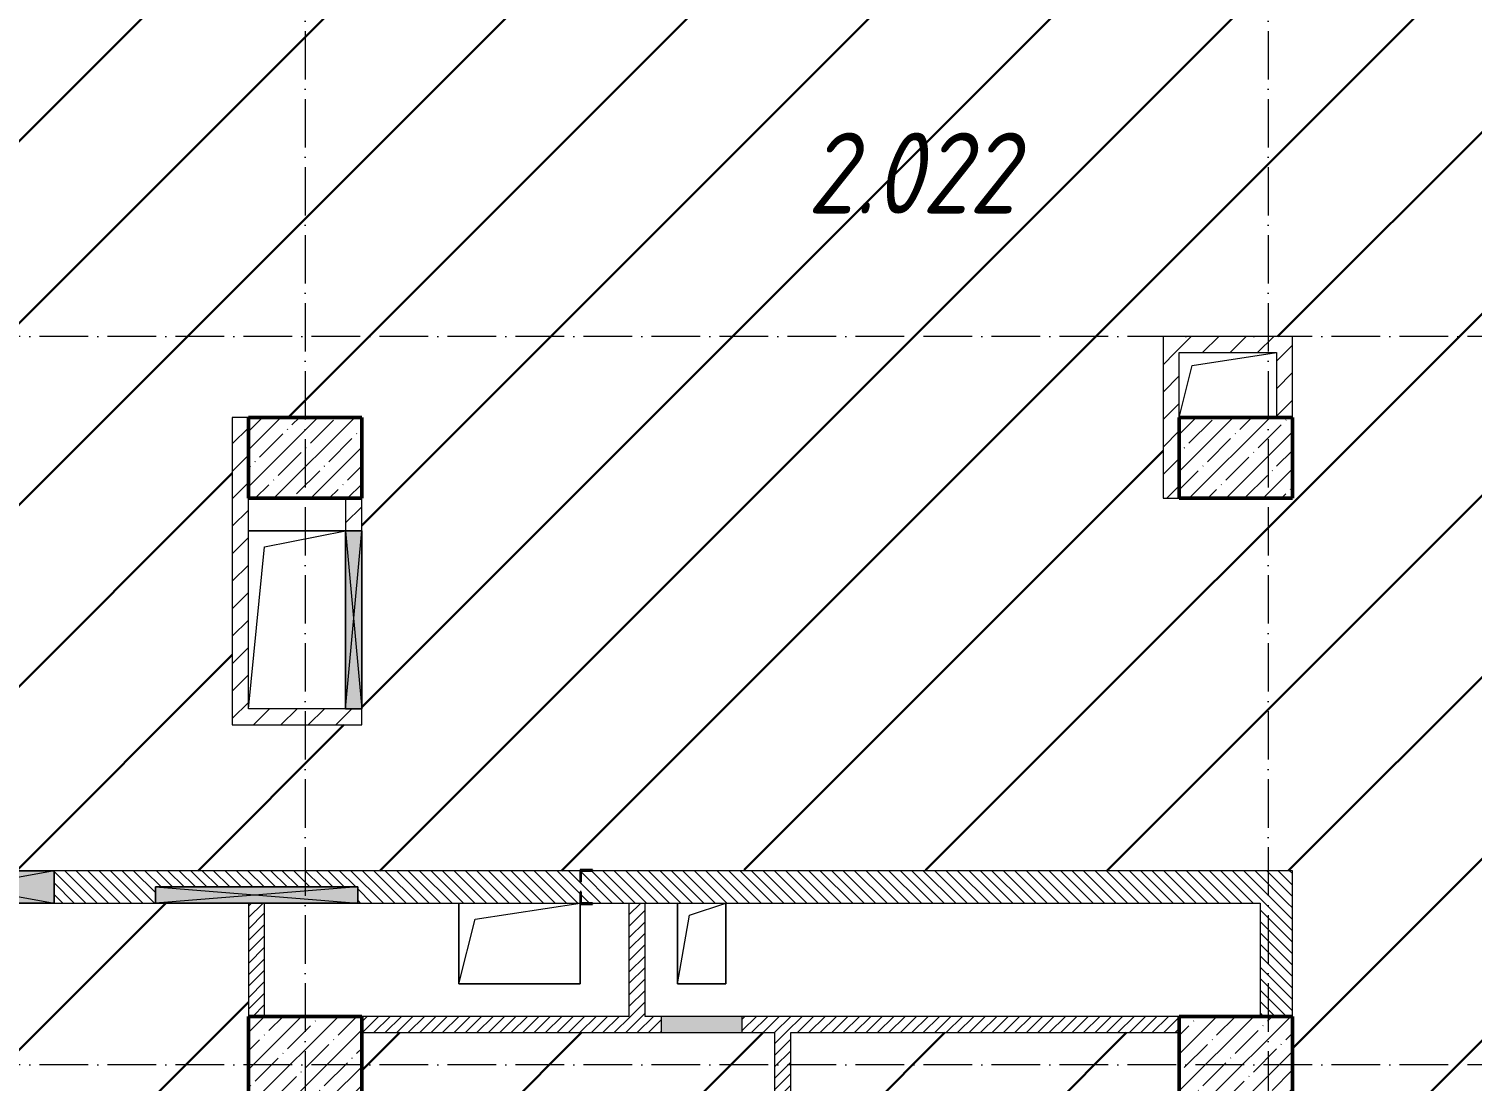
# Model space of a CAD drawing. Header units: millimetres. Extents: x -17017 to 628417, y -109036 to 199237.
# Drawn here: x 598012 to 606927, y 153765 to 160265 of the extents above; entities that cross this region are included whole.
import ezdxf

# ---------------------------------------------------------------- set-up
doc = ezdxf.new("R2010")
doc.units = ezdxf.units.MM
doc.linetypes.add('50_200_ШТРИХ_1Т_ш5_п1_п1_', pattern=[700, 500, -100, 0, -100])
for name, color, linetype, lineweight in [('3.1) ЖБ окна 1.2 м', 102, 'Continuous', 30), ('A-DETL-GENF-OTLN', 7, 'Continuous', 9), ('A-FLOR-____-OTLN', 7, 'Continuous', 9), ('A-GENM-____-MCUT', 7, 'Continuous', 25), ('A-GENM-____-OTLN', 7, 'Continuous', 9), ('A-GENM-____-OTLN-1', 7, 'Continuous', 25), ('A-GLAZ-____-OTLN', 7, 'Continuous', 9), ('A-WALL-____-MCUT', 7, 'Continuous', 13), ('A-WALL-____-PATT-1', 7, 'Continuous', 9), ('A-WALL-FNSH-MCUT-1', 7, 'Continuous', 9), ('S-COLS-____-MCUT', 7, 'Continuous', 50), ('S-COLS-____-OTLN', 7, 'Continuous', 9), ('S-GRID-____-OTLN-1', 7, '50_200_ШТРИХ_1Т_ш5_п1_п1_', 9), ('Марки помещений', 7, 'Continuous', 9), ('стяжа', 7, 'Continuous', 30)]:
    doc.layers.add(name, color=color, linetype=linetype, lineweight=lineweight)
doc.styles.add('ISOCPEUR_I_2', font='isocpeui.ttf', dxfattribs={"width": 0.85, "height": 2.3})
pattern_1 = [(135, (516567.8, 90784.41), (-35.35534, -35.35534), [])]
pattern_2 = [(45, (516567.8, 90784.41), (-35.35534, 35.35534), [])]
pattern_3 = [(45, (473308.1, 27070.75), (-561.266, 561.266), [])]
pattern_4 = [(45, (516567.8, 90784.41), (-84.85281, 84.85281), [])]

# ---------------------------------------------------------------- blocks, each defined once
blk = doc.blocks.new('BSC_Колонна _Прямоугольная - 500х700-V107-АР1_План отверстий 2 этажа в осях 1-64_Ю-ЯЯ')
at = {"layer": 'S-COLS-____-OTLN'}
h = blk.add_hatch(dxfattribs=at)
h.set_pattern_fill('FP_120', color=256, style=0, pattern_type=2)
h.set_pattern_definition([(315, (-63131.04, 83150), (114.04925, 114.04925), []), (315, (-63131.04, 83035.95), (114.04925, 114.04925), [201.613, -40.323, 3.353, -36.97])])
h.paths.add_polyline_path([(-250, 350), (-250, -350), (250, -350), (250, 350)], flags=0)
at = {"layer": 'S-COLS-____-MCUT'}
for p, q in [((250, 350), (-250, 350)), ((-250, 350), (-250, -350)), ((250, -350), (250, 350)), ((-250, -350), (250, -350))]:
    blk.add_line(p, q, dxfattribs=at)
blk = doc.blocks.new('BSC_Колонна _Прямоугольная - 500х700-V125-АР1_План отверстий 2 этажа в осях 1-64_Ю-ЯЯ')
at = {"layer": 'S-COLS-____-OTLN'}
h = blk.add_hatch(dxfattribs=at)
h.set_pattern_fill('FP_138', color=256, style=0, pattern_type=2)
h.set_pattern_definition([(315, (-63131.04, 88900), (114.04925, 114.04925), []), (315, (-63131.04, 88785.95), (114.04925, 114.04925), [201.613, -40.323, 3.353, -36.97])])
h.paths.add_polyline_path([(-250, 350), (-250, -350), (250, -350), (250, 350)], flags=0)
at = {"layer": 'S-COLS-____-MCUT'}
for p, q in [((250, 350), (-250, 350)), ((-250, 350), (-250, -350)), ((250, -350), (250, 350)), ((-250, -350), (250, -350))]:
    blk.add_line(p, q, dxfattribs=at)
blk = doc.blocks.new('BSC_Колонна _Прямоугольная - 500х700-V130-АР1_План отверстий 2 этажа в осях 1-64_Ю-ЯЯ')
at = {"layer": 'S-COLS-____-OTLN'}
h = blk.add_hatch(dxfattribs=at)
h.set_pattern_fill('FP_143', color=256, style=0, pattern_type=2)
h.set_pattern_definition([(315, (-66831.04, 83150), (114.04925, 114.04925), []), (315, (-66831.04, 83035.95), (114.04925, 114.04925), [201.613, -40.323, 3.353, -36.97])])
h.paths.add_polyline_path([(-250, -350), (250, -350), (250, 350), (-250, 350)], flags=0)
at = {"layer": 'S-COLS-____-MCUT'}
for p, q in [((250, 350), (-250, 350)), ((-250, 350), (-250, -350)), ((250, -350), (250, 350)), ((-250, -350), (250, -350))]:
    blk.add_line(p, q, dxfattribs=at)
blk = doc.blocks.new('BSC_Колонна _Прямоугольная - 500х700-V131-АР1_План отверстий 2 этажа в осях 1-64_Ю-ЯЯ')
at = {"layer": 'S-COLS-____-OTLN'}
h = blk.add_hatch(dxfattribs=at)
h.set_pattern_fill('FP_144', color=256, style=0, pattern_type=2)
h.set_pattern_definition([(315, (-66831.04, 88900), (114.04925, 114.04925), []), (315, (-66831.04, 88785.95), (114.04925, 114.04925), [201.613, -40.323, 3.353, -36.97])])
h.paths.add_polyline_path([(-250, -350), (250, -350), (250, 350), (-250, 350)], flags=0)
at = {"layer": 'S-COLS-____-MCUT'}
for p, q in [((250, 350), (-250, 350)), ((-250, 350), (-250, -350)), ((250, -350), (250, 350)), ((-250, -350), (250, -350))]:
    blk.add_line(p, q, dxfattribs=at)
blk = doc.blocks.new('Фахверк_СКБ_Уголок - 200_3960-28268576-АР1_План отверстий 2 этажа в осях 1-64_Ю-ЯЯ')
at = {"layer": 'A-GENM-____-MCUT'}
for p, q in [((200, 156), (125, 156)), ((125, 156), (125, 81)), ((131, 81), (131, 150)), ((131, 150), (200, 150)), ((200, 150), (200, 156)), ((125, 81), (131, 81)), ((131, 19), (125, 19)), ((125, 19), (125, -56)), ((131, -50), (131, 19)), ((125, -56), (200, -56)), ((200, -50), (131, -50)), ((200, -56), (200, -50))]:
    blk.add_line(p, q, dxfattribs=at)
blk = doc.blocks.new('AR_Отверстие Ниша - Лючок-32401897-АР1_План отверстий 2 этажа в осях 1-64_Ю-ЯЯ')
at = {"layer": 'A-GLAZ-____-OTLN'}
blk.add_hatch(color=256, dxfattribs=at).paths.add_polyline_path([(250, -50), (250, 50), (-250, 50), (-250, -50), (-158, -50)], flags=0)
for p, q in [((250, 50), (-250, 50)), ((-250, 50), (-250, -50)), ((250, -50), (250, 50)), ((-250, -50), (250, -50))]:
    blk.add_line(p, q, dxfattribs=at)
blk = doc.blocks.new('AR_Отверстие прямоугольное _в плите_ - AR_Отверстие прямоугольное _в плите_-V159-АР1_План отверстий 2 этажа в осях 1-64_Ю-ЯЯ')
at = {"layer": 'A-GENM-____-OTLN'}
for p, q in [((-150, 250), (-150, -250)), ((-75, 175), (150, 250)), ((150, -250), (150, 250)), ((-150, -250), (-75, 175)), ((-150, -250), (150, -250))]:
    blk.add_line(p, q, dxfattribs=at)
blk = doc.blocks.new('AR_Отверстие прямоугольное _в плите_ - AR_Отверстие прямоугольное _в плите_-30552531-АР1_План отверстий 2 этажа в осях 1-64_Ю-ЯЯ')
at = {"layer": 'A-GENM-____-OTLN'}
for p, q in [((-220, 120), (300, 200)), ((-300, -200), (-220, 120))]:
    blk.add_line(p, q, dxfattribs=at)
blk = doc.blocks.new('AR_Отверстие прямоугольное _в плите_ - AR_Отверстие прямоугольное _в плите_-30552713-АР1_План отверстий 2 этажа в осях 1-64_Ю-ЯЯ')
at = {"layer": 'A-GENM-____-OTLN'}
for p, q in [((300, 550), (-300, 550)), ((-200, 450), (300, 550)), ((-300, -549.7), (-200, 450))]:
    blk.add_line(p, q, dxfattribs=at)
blk = doc.blocks.new('AR_Отверстие прямоугольное _в плите_ - AR_Отверстие прямоугольное _в плите_-30552795-АР1_План отверстий 2 этажа в осях 1-64_Ю-ЯЯ')
at = {"layer": 'A-GENM-____-OTLN'}
for p, q in [((-375, 250), (-375, -250)), ((-275, 150), (375, 250)), ((375, -250), (375, 244)), ((-375, -250), (-275, 150)), ((-375, -250), (375, -250))]:
    blk.add_line(p, q, dxfattribs=at)
blk = doc.blocks.new('AR_Отверстие прямоугольное _в стене__БезПР - AR_Отверстие прямоугольное _в стене__БезПР-36788999-АР1_План отверстий 2 этажа в осях 1-64_Ю-ЯЯ')
at = {"layer": 'A-GLAZ-____-OTLN'}
blk.add_hatch(color=256, dxfattribs=at).paths.add_polyline_path([(-550, -50), (550, -50), (550, 50), (-550, 50)], flags=0)
at = {"layer": 'A-DETL-GENF-OTLN'}
for p, q in [((-550, -50), (-550, 50)), ((-550, 50), (550, 50)), ((550, 50), (-550, -50)), ((-550, 50), (550, -50)), ((550, 50), (-550, 50)), ((-550, 50), (-550, -50)), ((550, 50), (550, -50)), ((550, -50), (550, 50)), ((550, -50), (-550, -50)), ((-550, -50), (550, -50))]:
    blk.add_line(p, q, dxfattribs=at)
at = {"layer": 'A-GLAZ-____-OTLN'}
blk.add_line((550, 50), (-550, 50), dxfattribs=at)
blk = doc.blocks.new('AR_Отверстие прямоугольное _в стене_ - AR_Отверстие прямоугольное _в стене__ОВ-36826716-АР1_План отверстий 2 этажа в осях 1-64_Ю-ЯЯ')
at = {"layer": 'A-GLAZ-____-OTLN'}
blk.add_hatch(color=256, dxfattribs=at).paths.add_polyline_path([(550, -100), (550, 100), (-550, 100), (-550, -100), (239.8, -100)], flags=0)
at = {"layer": 'A-DETL-GENF-OTLN'}
for p, q in [((-550, -100), (-550, 100)), ((-550, 100), (550, 100)), ((550, 100), (-550, -100)), ((-550, 100), (550, -100)), ((550, 100), (-550, 100)), ((-550, 100), (-550, -100)), ((550, 100), (550, -100)), ((550, -100), (550, 100)), ((550, -100), (-550, -100)), ((-550, -100), (550, -100))]:
    blk.add_line(p, q, dxfattribs=at)
blk = doc.blocks.new('AR_Отверстие прямоугольное _в стене_ - AR_Отверстие прямоугольное _в стене__ОВ-36940364-АР1_План отверстий 2 этажа в осях 1-64_Ю-ЯЯ')
at = {"layer": 'A-GLAZ-____-OTLN'}
blk.add_hatch(color=256, dxfattribs=at).paths.add_polyline_path([(625, -50), (625, 50), (-625, 50), (-625, -50)], flags=0)
at = {"layer": 'A-DETL-GENF-OTLN'}
for p, q in [((-625, -50), (-625, 50)), ((-625, 50), (625, 50)), ((625, 50), (-625, -50)), ((-625, 50), (625, -50)), ((625, 50), (-625, 50)), ((-625, 50), (-625, -50)), ((625, 50), (625, -50)), ((625, -50), (625, 50)), ((625, -50), (-625, -50)), ((-625, -50), (625, -50))]:
    blk.add_line(p, q, dxfattribs=at)
blk = doc.blocks.new('2этаж')
at = {"layer": 'S-GRID-____-OTLN-1', "color": 251, "ltscale": 0.6, "true_color": 0x636466}
for p, q in [((67558.3, 549908.8), (67558.3, 498997)), ((73508.3, 549908.8), (73508.3, 498997)), ((88482.7, 526597), (-20260.4, 526597)), ((88482.7, 522097), (-20260.4, 522097))]:
    blk.add_line(p, q, dxfattribs=at)

msp = doc.modelspace()

# ---------------------------------------------------------------- hatches: boundary and pattern name
at = {"layer": 'A-WALL-____-PATT-1'}
h = msp.add_hatch(dxfattribs=at)
h.set_pattern_fill('FP_4', color=256, style=0, pattern_type=2)
h.set_pattern_definition(pattern_4)
h.paths.add_polyline_path([(605717.8, 158265.5), (605817.8, 158265.5), (605817.8, 158365.5), (605017.8, 158365.5), (605017.8, 158265.5), (605117.8, 158265.5)], flags=0)
h = msp.add_hatch(dxfattribs=at)
h.set_pattern_fill('FP_4', color=256, style=0, pattern_type=2)
h.set_pattern_definition(pattern_4)
h.paths.add_polyline_path([(605117.8, 157365.5), (605117.8, 158265.5), (605017.8, 158265.5), (605017.8, 157365.5)], flags=0)
h = msp.add_hatch(dxfattribs=at)
h.set_pattern_fill('FP_4', color=256, style=0, pattern_type=2)
h.set_pattern_definition(pattern_4)
h.paths.add_polyline_path([(605817.8, 157865.5), (605817.8, 158265.5), (605717.8, 158265.5), (605717.8, 157865.5)], flags=0)
h = msp.add_hatch(dxfattribs=at)
h.set_pattern_fill('FP_4', color=256, style=0, pattern_type=2)
h.set_pattern_definition(pattern_4)
h.paths.add_polyline_path([(599367.8, 155965.5), (599367.8, 157865.5), (599267.8, 157865.5), (599267.8, 155965.5)], flags=0)
h = msp.add_hatch(dxfattribs=at)
h.set_pattern_fill('FP_4', color=256, style=0, pattern_type=2)
h.set_pattern_definition(pattern_4)
h.paths.add_polyline_path([(600067.8, 155965.5), (600067.8, 156065.5), (599967.8, 156065.5), (599967.8, 155965.5)], flags=0)
h.paths.add_polyline_path([(599967.8, 157165.5), (600067.8, 157165.5), (600067.8, 157365.5), (599967.8, 157365.5)], flags=0)
h = msp.add_hatch(dxfattribs=at)
h.set_pattern_fill('FP_4', color=256, style=0, pattern_type=2)
h.set_pattern_definition(pattern_4)
h.paths.add_polyline_path([(599967.8, 155965.5), (599967.8, 156065.5), (599367.8, 156065.5), (599367.8, 155965.5)], flags=0)
h = msp.add_hatch(dxfattribs=at)
h.set_pattern_fill('FP_6', color=256, style=0, pattern_type=2)
h.set_pattern_definition(pattern_1)
h.paths.add_polyline_path([(605817.8, 154865.5), (605817.8, 155065.5), (601423.8, 155065.5), (601423.8, 154996.5), (601417.8, 154996.5), (601417.8, 155065.5), (598167.8, 155065.5), (598167.8, 154865.5), (598792.8, 154865.5), (598792.8, 154965.5), (600042.8, 154965.5), (600042.8, 154865.5), (601417.8, 154865.5), (601417.8, 154934.5), (601423.8, 154934.5), (601423.8, 154865.5), (605617.8, 154865.5)], flags=0)
h.paths.add_polyline_path([(596542.8, 154865.5), (597067.8, 154865.5), (597067.8, 155065.5), (596473.8, 155065.5), (596473.8, 154996.5), (596467.8, 154996.5), (596467.8, 154934.5), (596473.8, 154934.5), (596473.8, 154865.5)], flags=0)
h.paths.add_polyline_path([(594967.8, 154865.5), (594967.8, 155065.5), (591517.8, 155065.5), (591517.8, 154865.5), (594322.6, 154865.5)], flags=0)
h = msp.add_hatch(dxfattribs=at)
h.set_pattern_fill('FP_5', color=256, style=0, pattern_type=2)
h.set_pattern_definition(pattern_2)
h.paths.add_polyline_path([(599467.8, 154165.5), (599467.8, 154865.5), (599367.8, 154865.5), (599367.8, 154165.5)], flags=0)
h = msp.add_hatch(dxfattribs=at)
h.set_pattern_fill('FP_5', color=256, style=0, pattern_type=2)
h.set_pattern_definition(pattern_2)
h.paths.add_polyline_path([(601817.8, 154165.5), (601817.8, 154865.5), (601717.8, 154865.5), (601717.8, 154165.5)], flags=0)
h = msp.add_hatch(dxfattribs=at)
h.set_pattern_fill('FP_6', color=256, style=0, pattern_type=2)
h.set_pattern_definition(pattern_1)
h.paths.add_polyline_path([(605817.8, 154165.5), (605817.8, 154865.5), (605617.8, 154865.5), (605617.8, 154165.5)], flags=0)
h = msp.add_hatch(dxfattribs=at)
h.set_pattern_fill('FP_5', color=256, style=0, pattern_type=2)
h.set_pattern_definition(pattern_2)
h.paths.add_polyline_path([(605117.8, 154065.5), (605117.8, 154165.5), (602417.8, 154165.5), (602417.8, 154065.5), (604927.6, 154065.5)], flags=0)
h.paths.add_polyline_path([(601917.8, 154065.5), (601917.8, 154165.5), (600067.8, 154165.5), (600067.8, 154065.5), (601392.6, 154065.5)], flags=0)
h = msp.add_hatch(dxfattribs=at)
h.set_pattern_fill('FP_5', color=256, style=0, pattern_type=2)
h.set_pattern_definition(pattern_2)
h.paths.add_polyline_path([(602717.8, 146165.5), (602717.8, 148165.5), (602617.8, 148165.5), (602617.8, 146165.5)], flags=0)
h.paths.add_polyline_path([(602620.8, 148168.5), (602714.8, 148168.5), (602714.8, 148215.5), (602717.8, 148215.5), (602717.8, 151885.5), (602617.8, 151885.5), (602617.8, 148215.5), (602620.8, 148215.5)], flags=0)
h.paths.add_polyline_path([(602674.3, 152145.5), (602717.8, 152145.5), (602717.8, 152365.5), (602617.8, 152365.5), (602617.8, 152145.5), (602620.8, 152145.5)], flags=0)
h.paths.add_polyline_path([(602667.7, 152368.5), (602714.8, 152368.5), (602714.8, 152415.5), (602717.8, 152415.5), (602717.8, 154065.5), (602617.8, 154065.5), (602617.8, 152415.5), (602620.8, 152415.5), (602620.8, 152368.5)], flags=0)
at = {"layer": 'стяжа'}
h = msp.add_hatch(dxfattribs=at)
h.set_pattern_fill('ANSI31', color=5, scale=250)
h.set_pattern_definition(pattern_3)
h.paths.add_polyline_path([(607947.8, 165935.5), (610247.8, 165935.5), (610247.8, 169865.5), (609817.8, 169865.5), (609817.8, 170365.5), (610247.8, 170365.5), (610247.8, 171615.5), (609817.8, 171615.5), (609817.8, 172315.5), (609817.8, 172815.5), (609017.8, 172815.5), (609017.8, 174009.5), (608948.8, 174009.5), (608948.8, 174015.5), (608817.8, 174015.5), (608817.8, 175615.5), (608811.8, 175615.5), (608811.8, 175690.5), (608817.8, 176215.5), (608392.8, 176215.5), (608392.8, 176209.5), (608317.8, 176209.5), (608317.8, 176215.5), (606517.8, 176215.5), (606517.8, 176209.5), (606442.8, 176209.5), (605817.8, 176215.5), (605817.8, 175965.5), (605317.8, 175965.5), (605317.8, 176215.5), (603517.8, 176215.5), (603517.8, 176209.5), (603442.8, 176209.5), (603067.8, 176211.8), (603067.8, 176115.5), (602867.8, 176115.5), (602867.8, 176215.5), (602467.8, 176215.5), (602467.8, 176209.5), (602392.8, 176209.5), (600592.8, 176215.5), (600592.8, 176209.5), (600517.8, 176209.5), (600167.8, 176213.3), (600167.8, 176115.5), (599967.8, 176115.5), (599967.8, 175965.5), (599967.8, 175640.5), (599973.8, 175640.5), (599973.8, 175565.5), (599968.1, 173940.5), (599973.8, 173940.5), (599973.8, 173871.5), (599973.8, 173865.5), (599973.8, 173790.5), (599969.6, 173215.5), (600367.8, 173215.5), (600367.8, 171815.5), (600367.8, 168865.5), (600367.8, 167465.5), (600367.8, 164515.5), (600367.8, 163115.5), (599497.8, 163115.5), (598147.8, 163115.5), (597517.8, 163115.5), (597467.8, 163115.5), (595017.8, 163115.5), (595017.8, 160665.5), (594767.8, 160665.5), (594767.8, 157865.5), (594767.8, 157365.5), (594067.8, 157365.5), (594067.8, 157865.5), (594067.8, 157965.5), (591817.8, 157965.5), (591577.8, 157965.5), (591577.8, 157425.5), (591577.8, 157365.5), (591517.8, 157365.5), (591517.8, 155685.5), (591517.8, 155435.5), (591517.8, 155280.5), (591577.8, 155280.5), (591577.8, 155065.5), (594967.8, 155065.5), (596467.8, 155065.5), (596467.8, 155071.5), (596542.8, 155071.5), (597067.8, 155065.5), (598167.8, 155065.5), (601417.8, 155065.5), (601417.8, 155071.5), (601492.8, 155071.5), (605817.8, 155065.5), (605817.8, 154165.5), (605817.8, 153665.5), (605817.8, 150665.5), (605817.8, 150165.5), (605817.8, 148140.5), (605823.8, 148140.5), (605823.8, 148065.5), (605777.8, 148065.5), (605777.8, 148060.5), (605611.8, 148060.5), (605611.8, 148140.5), (605617.8, 150165.5), (605117.8, 150165.5), (605117.8, 150565.5), (603963.8, 150565.5), (603917.8, 150565.5), (602917.8, 150565.5), (602871.8, 150565.5), (602717.8, 150565.5), (602717.8, 148215.5), (602717.8, 148165.5), (602717.8, 146165.5), (602842.8, 146165.5), (602842.8, 146171.5), (602917.8, 146171.5), (602923.8, 146171.5), (602992.8, 146171.5), (603227.8, 146165.5), (603677.8, 146165.5), (604067.8, 146165.5), (604117.8, 146165.5), (604232.8, 146165.5), (604432.8, 146165.5), (605317.8, 146165.5), (605317.8, 146465.5), (605817.8, 146465.5), (605817.8, 146859.5), (605748.8, 146859.5), (605686.8, 146865.5), (605748.8, 146865.5), (605823.8, 146865.5), (605823.8, 146790.5), (605817.8, 146465.5), (605817.8, 146165.5), (609817.8, 146165.5), (609817.8, 146465.5), (610247.8, 146465.5), (610247.8, 151915.5), (609817.8, 151915.5), (609817.8, 152415.5), (610247.8, 152415.5), (610247.8, 154915.5), (609817.8, 154915.5), (609817.8, 155345.5), (607947.8, 155345.5)])
h.paths.add_polyline_path([(600367.8, 161165.5), (600367.8, 160665.5), (600067.8, 160665.5), (599367.8, 160665.5), (599367.8, 161165.5), (600067.8, 161165.5)], flags=16)
h.paths.add_polyline_path([(600355.3, 161153), (600355.3, 160678), (600067.8, 160678), (600067.8, 161153)], flags=0)
h.paths.add_polyline_path([(605117.8, 161365.5), (605267.8, 161365.5), (605667.8, 161365.5), (605817.8, 161365.5), (605817.8, 161165.5), (605817.8, 160665.5), (605117.8, 160665.5), (605117.8, 161165.5)], flags=16)
h.paths.add_polyline_path([(605130.3, 161353), (605267.8, 161353), (605267.8, 161290.5), (605667.8, 161290.5), (605667.8, 161353), (605805.3, 161353), (605805.3, 161165.5), (605130.3, 161165.5)], flags=0)
h.paths.add_polyline_path([(605117.8, 164865.5), (605117.8, 164965.5), (605117.8, 165115.5), (605117.8, 166115.5), (605117.8, 166615.5), (605817.8, 166615.5), (605817.8, 166115.5), (605817.8, 165115.5), (605817.8, 164965.5), (605817.8, 164865.5)], flags=16)
h.paths.add_polyline_path([(605117.8, 164965.5), (605117.8, 165115.5), (605217.8, 165115.5), (605217.8, 165265.5), (605717.8, 165265.5), (605717.8, 165115.5), (605817.8, 165115.5), (605817.8, 164965.5), (605717.8, 164965.5), (605217.8, 164965.5)], flags=16)
h.paths.add_polyline_path([(605117.8, 164965.5), (605167.8, 165040.5), (605117.8, 165115.5), (605217.8, 165115.5), (605217.8, 164965.5)], flags=0)
h.paths.add_polyline_path([(605317.8, 166015.5), (605217.8, 165365.5), (605217.8, 165365.5), (605717.8, 165365.5), (605717.8, 166115.5)], flags=0)
h.paths.add_polyline_path([(605717.8, 164965.5), (605717.8, 165115.5), (605817.8, 165115.5), (605767.8, 165040.5), (605817.8, 164965.5)], flags=0)
h.paths.add_polyline_path([(605017.8, 158365.5), (605817.8, 158365.5), (605817.8, 157865.5), (605817.8, 157365.5), (605117.8, 157365.5), (605017.8, 157365.5)], flags=16)
h.paths.add_polyline_path([(605117.8, 158265.5), (605717.8, 158265.5), (605717.8, 157865.5), (605117.8, 157865.5)], flags=0)
h.paths.add_polyline_path([(600067.8, 157865.5), (600067.8, 157365.5), (600067.8, 157165.5), (600067.8, 156065.5), (600067.8, 155965.5), (599267.8, 155965.5), (599267.8, 157865.5), (599367.8, 157865.5)], flags=16)
h.paths.add_polyline_path([(599367.8, 157365.5), (599967.8, 157365.5), (599967.8, 157165.5), (600067.8, 157165.5), (600067.8, 156065.5), (599967.8, 156065.5), (599367.8, 156065.5)], flags=0)
h.paths.add_polyline_path([(600067.8, 157165.5), (600017.8, 156615.5), (600067.8, 156065.5), (599967.8, 156065.5), (599967.8, 157165.5)], flags=0)
h.paths.add_polyline_path([(605117.8, 168465.4), (605117.8, 168965.4), (605817.8, 168965.4), (605817.8, 168465.4)], flags=16)
h.paths.add_polyline_path([(605117.8, 172465.5), (605117.8, 172965.5), (605117.8, 173365.5), (605817.8, 173365.5), (605817.8, 172965.5), (605817.8, 172465.5)], flags=16)
h.paths.add_polyline_path([(605217.8, 172965.5), (605217.8, 173265.5), (605717.8, 173265.5), (605717.8, 172965.5)], flags=0)
h.paths.add_polyline_path([(608817.8, 171715.5), (608817.8, 173015.5), (608817.8, 173940.5), (608811.8, 173940.5), (608811.8, 174009.5), (608817.8, 174009.5), (608817.8, 173940.5), (608817.8, 173015.5), (608917.8, 173015.5), (608917.8, 171715.5)], flags=16)
h.paths.add_polyline_path([(608817.8, 171715.5), (608817.8, 173015.5), (608917.8, 173015.5), (608917.8, 171715.5)], flags=16)
h.paths.add_polyline_path([(605686.8, 146859.5), (605777.8, 146870.5), (605657.8, 146870.5), (605657.8, 146859.5)], flags=17)
h.paths.add_polyline_path([(605617.8, 146859.5), (605611.8, 146865.5), (605611.8, 146790.5), (605617.8, 146790.5)], flags=17)
h = msp.add_hatch(dxfattribs=at)
h.set_pattern_fill('ANSI31', color=5, scale=250)
h.set_pattern_definition(pattern_3)
h.paths.add_polyline_path([(594667.8, 152960.5), (594667.8, 153310.5), (594667.8, 153665.5), (594067.8, 153665.5), (594067.8, 154165.5), (594167.8, 154165.5), (594167.8, 154865.5), (591577.8, 154865.5), (591577.8, 153965.5), (591567.8, 153965.5), (591567.8, 146165.5), (591792.8, 146165.5), (591792.8, 146171.5), (591867.8, 146171.5), (591873.8, 146171.5), (591942.8, 146171.5), (592017.8, 146165.5), (592717.8, 146165.5), (592942.8, 146165.5), (592942.8, 146171.5), (593011.8, 146171.5), (593017.8, 146171.5), (593092.8, 146171.5), (593217.8, 146165.5), (593917.8, 146165.5), (594067.8, 146165.5), (594067.8, 146465.5), (594567.8, 146465.5), (594567.8, 146165.5), (595367.8, 146165.5), (595367.8, 147715.5), (595367.8, 148165.5), (595367.8, 148669.5), (595367.8, 148715.5), (595367.8, 149105.5), (595367.8, 149365.5), (595367.8, 149865.5), (595367.8, 149911.5), (595367.8, 150165.5), (594767.8, 150165.5), (594067.8, 150165.5), (594067.8, 150665.5), (594067.8, 151615.5), (594667.8, 151615.5), (594667.8, 152469.5), (594667.8, 152515.5)])
h.paths.add_polyline_path([(599367.8, 153665.5), (599367.8, 154165.5), (599367.8, 154865.5), (598792.8, 154865.5), (598167.8, 154865.5), (597067.8, 154865.5), (596542.8, 154865.5), (596542.8, 154859.5), (596467.8, 154859.5), (594967.8, 154865.5), (594767.8, 154865.5), (594767.8, 154165.5), (594767.8, 153665.5), (594767.8, 153310.5), (594767.8, 152960.5), (594767.8, 152515.5), (594767.8, 152469.5), (594767.8, 152385.5), (599367.8, 152385.5)])
h.paths.add_polyline_path([(598967.8, 153465.5), (598967.8, 153665.5), (599167.8, 153665.5), (599167.8, 153465.5)], flags=16)
h.paths.add_polyline_path([(598967.8, 149715.5), (598967.8, 150795.5), (597517.8, 150795.5), (597467.8, 150795.5), (595817.8, 150795.5), (595517.8, 150795.5), (595467.8, 150795.5), (595467.8, 149911.5), (595467.8, 149865.5), (595467.8, 149365.5), (595467.8, 149105.5), (595467.8, 148715.5), (595467.8, 148669.5), (595467.8, 148265.5), (597017.8, 148265.5), (597017.8, 148690.5), (597117.8, 148690.5), (597117.8, 148265.5), (597917.8, 148265.5), (597917.8, 148965.5), (598967.8, 148965.5), (598967.8, 149215.5)])
h.paths.add_polyline_path([(597067.8, 149965.1), (597067.8, 150165.1), (597267.8, 150165.1), (597267.8, 149965.1)], flags=16)
h.paths.add_polyline_path([(597712.8, 149110.5), (597732.8, 149110.5), (597732.8, 149000.5), (597882.8, 149000.5), (597882.8, 148980.5), (597712.8, 148980.5)], flags=16)
h.paths.add_polyline_path([(597712.8, 149760.5), (597712.8, 150000.5), (597732.8, 150000.5), (597732.8, 149890.5), (598932.8, 149890.5), (598932.8, 149870.5), (597732.8, 149870.5), (597732.8, 149760.5)], flags=16)
h.paths.add_polyline_path([(597712.8, 150650.5), (597712.8, 150760.5), (597732.8, 150760.5), (597732.8, 150650.5)], flags=16)
h.paths.add_polyline_path([(597567.8, 147415.5), (597567.8, 148165.5), (597117.8, 148165.5), (597117.8, 147390.5), (597017.8, 147390.5), (597017.8, 148165.5), (595467.8, 148165.5), (595467.8, 147715.5), (595467.8, 146165.5), (595692.8, 146165.5), (595692.8, 146171.5), (595767.8, 146171.5), (595773.8, 146171.5), (595842.8, 146171.5), (596692.8, 146165.9), (596692.8, 146171.5), (596761.8, 146171.5), (596767.8, 146171.5), (596842.8, 146171.5), (597177.8, 146165.5), (597527.8, 146165.5), (597567.8, 146165.5), (597567.8, 146915.5)])
h = msp.add_hatch(dxfattribs=at)
h.set_pattern_fill('ANSI31', color=5, scale=250)
h.set_pattern_definition(pattern_3)
h.paths.add_polyline_path([(605617.8, 148065.5), (605611.8, 148065.5), (605611.8, 148140.5), (605617.8, 150165.5), (605117.8, 150165.5), (605117.8, 150565.5), (603963.8, 150565.5), (603917.8, 150565.5), (602917.8, 150565.5), (602871.8, 150565.5), (602717.8, 150565.5), (602717.8, 148215.5), (602717.8, 148165.5), (602717.8, 146165.5), (602842.8, 146165.5), (602842.8, 146171.5), (602917.8, 146171.5), (602923.8, 146171.5), (602992.8, 146171.5), (603227.8, 146165.5), (603677.8, 146165.5), (604067.8, 146165.5), (604117.8, 146165.5), (604232.8, 146165.5), (604432.8, 146165.5), (605317.8, 146165.5), (605317.8, 146465.5), (605617.8, 146465.5), (605617.8, 146790.5), (605611.8, 146790.5), (605611.8, 146865.5)])
h.paths.add_polyline_path([(602617.8, 150165.5), (602463.8, 150165.5), (602417.8, 150165.5), (601267.8, 150165.5), (601221.8, 150165.5), (600467.8, 150165.5), (600167.8, 150165.5), (600067.8, 150165.5), (600067.8, 148965.5), (600067.8, 148715.5), (600067.8, 146465.5), (600067.8, 146165.5), (600167.8, 146165.5), (600467.8, 146165.5), (601192.8, 146165.5), (601192.8, 146171.5), (601267.8, 146171.5), (601273.8, 146171.5), (601342.8, 146171.5), (601577.8, 146165.5), (602027.8, 146165.5), (602342.8, 146165.5), (602342.8, 146171.5), (602411.8, 146171.5), (602417.8, 146171.5), (602492.8, 146171.5), (602617.8, 146169.3), (602617.8, 148165.5), (602617.8, 148215.5)])
h.paths.add_polyline_path([(602617.8, 154065.5), (602417.8, 154065.5), (601917.8, 154065.5), (600067.8, 154065.5), (600067.8, 153665.5), (600067.8, 153039.5), (600073.8, 153039.5), (600073.8, 152491.5), (600067.8, 152165.5), (600067.8, 152115.5), (600067.8, 150665.5), (600067.8, 150265.5), (600167.8, 150265.5), (600467.8, 150265.5), (601221.8, 150265.5), (601267.8, 150265.5), (602417.8, 150265.5), (602463.8, 150265.5), (602617.8, 150265.5), (602617.8, 151885.5), (602617.8, 152145.5), (602617.8, 152365.5), (602617.8, 152415.5)])
h.paths.add_polyline_path([(602092.8, 153465.5), (602092.8, 153665.5), (602292.8, 153665.5), (602292.8, 153465.5)], flags=16)
h.paths.add_polyline_path([(605617.8, 153665.5), (605117.8, 153665.5), (605117.8, 154065.5), (602717.8, 154065.5), (602717.8, 152415.5), (602717.8, 152365.5), (602717.8, 152145.5), (602717.8, 151885.5), (602717.8, 150665.5), (602871.8, 150665.5), (602917.8, 150665.5), (603917.8, 150665.5), (603963.8, 150665.5), (605117.8, 150665.5), (605117.8, 151045.5), (605117.8, 151545.5), (605117.8, 152215.5), (605617.8, 152215.5)])
h.paths.add_polyline_path([(605267.8, 152265.2), (605267.8, 152465.2), (605467.8, 152465.2), (605467.8, 152265.2)], flags=16)

# ---------------------------------------------------------------- linework, layer by layer
at = {"layer": 'A-FLOR-____-OTLN'}
for p, q in [((599367.8, 157165.1), (599967.8, 157165.1)), ((600667.8, 154365.5), (600667.8, 154865.5)), ((602017.8, 154365.5), (602017.8, 154865.5)), ((602317.8, 154865.5), (602317.8, 154365.5)), ((601417.8, 154859.5), (601417.8, 154365.5)), ((601417.8, 154365.5), (600667.8, 154365.5)), ((602317.8, 154365.5), (602017.8, 154365.5))]:
    msp.add_line(p, q, dxfattribs=at)
at = {"layer": 'A-WALL-____-MCUT'}
for p, q in [((601417.8, 155065.5), (598167.8, 155065.5)), ((605817.8, 155065.5), (601492.8, 155065.5)), ((605817.8, 154165.5), (605817.8, 155065.5)), ((598167.8, 154865.5), (598792.8, 154865.5)), ((600042.8, 154865.5), (601417.8, 154865.5)), ((601492.8, 154865.5), (605617.8, 154865.5)), ((605617.8, 154865.5), (605617.8, 154165.5))]:
    msp.add_line(p, q, dxfattribs=at)
at = {"layer": 'A-WALL-FNSH-MCUT-1'}
for p, q in [((605817.8, 158365.5), (605017.8, 158365.5)), ((605017.8, 158365.5), (605017.8, 157365.5)), ((605817.8, 157865.5), (605817.8, 158365.5)), ((605117.8, 158265.5), (605717.8, 158265.5)), ((605117.8, 157865.5), (605117.8, 158265.5)), ((605717.8, 158265.5), (605717.8, 157865.5)), ((599367.8, 157865.5), (599267.8, 157865.5)), ((599267.8, 157865.5), (599267.8, 155965.5)), ((599367.8, 156065.5), (599367.8, 157365.5)), ((599967.8, 157365.5), (599967.8, 157165.5)), ((600067.8, 157165.5), (600067.8, 157365.5)), ((605017.8, 157365.5), (605117.8, 157365.5)), ((599967.8, 156065.5), (599367.8, 156065.5)), ((600067.8, 155965.5), (600067.8, 156065.5)), ((599267.8, 155965.5), (600067.8, 155965.5)), ((599367.8, 154865.5), (599367.8, 154165.5)), ((599467.8, 154165.5), (599467.8, 154865.5)), ((601717.8, 154865.5), (601717.8, 154165.5)), ((601817.8, 154165.5), (601817.8, 154865.5)), ((601717.8, 154165.5), (600067.8, 154165.5)), ((601917.8, 154165.5), (601817.8, 154165.5)), ((605117.8, 154165.5), (602417.8, 154165.5)), ((600067.8, 154065.5), (601917.8, 154065.5)), ((602417.8, 154065.5), (602617.8, 154065.5)), ((602617.8, 154065.5), (602617.8, 152415.5)), ((602717.8, 152415.5), (602717.8, 154065.5)), ((602717.8, 154065.5), (605117.8, 154065.5))]:
    msp.add_line(p, q, dxfattribs=at)

# ---------------------------------------------------------------- block references
at = {"layer": '3.1) ЖБ окна 1.2 м'}
msp.add_blockref('2этаж', (532159.5, -368231.5), dxfattribs=at)
at = {"layer": 'A-GENM-____-OTLN'}
for name, p in [('AR_Отверстие прямоугольное _в плите_ - AR_Отверстие прямоугольное _в плите_-30552531-АР1_План отверстий 2 этажа в осях 1-64_Ю-ЯЯ', (605417.8, 158065.5)), ('AR_Отверстие прямоугольное _в плите_ - AR_Отверстие прямоугольное _в плите_-30552713-АР1_План отверстий 2 этажа в осях 1-64_Ю-ЯЯ', (599667.8, 156615.1)), ('AR_Отверстие прямоугольное _в плите_ - AR_Отверстие прямоугольное _в плите_-30552795-АР1_План отверстий 2 этажа в осях 1-64_Ю-ЯЯ', (601042.8, 154615.5)), ('AR_Отверстие прямоугольное _в плите_ - AR_Отверстие прямоугольное _в плите_-V159-АР1_План отверстий 2 этажа в осях 1-64_Ю-ЯЯ', (602167.8, 154615.5))]:
    msp.add_blockref(name, p, dxfattribs=at)
at = {"layer": 'A-GENM-____-OTLN-1'}
msp.add_blockref('Фахверк_СКБ_Уголок - 200_3960-28268576-АР1_План отверстий 2 этажа в осях 1-64_Ю-ЯЯ', (601292.8, 154915.5), dxfattribs=at)
at = {"layer": 'A-GLAZ-____-OTLN', "rotation": 90}
msp.add_blockref('AR_Отверстие прямоугольное _в стене__БезПР - AR_Отверстие прямоугольное _в стене__БезПР-36788999-АР1_План отверстий 2 этажа в осях 1-64_Ю-ЯЯ', (600017.8, 156615.5), dxfattribs=at)
at = {"layer": 'A-GLAZ-____-OTLN'}
for name, p in [('AR_Отверстие прямоугольное _в стене_ - AR_Отверстие прямоугольное _в стене__ОВ-36826716-АР1_План отверстий 2 этажа в осях 1-64_Ю-ЯЯ', (597617.8, 154965.5)), ('AR_Отверстие прямоугольное _в стене_ - AR_Отверстие прямоугольное _в стене__ОВ-36940364-АР1_План отверстий 2 этажа в осях 1-64_Ю-ЯЯ', (599417.8, 154915.5)), ('AR_Отверстие Ниша - Лючок-32401897-АР1_План отверстий 2 этажа в осях 1-64_Ю-ЯЯ', (602167.8, 154115.5))]:
    msp.add_blockref(name, p, dxfattribs=at)
at = {"layer": 'S-COLS-____-OTLN', "rotation": 89.9999999999999}
for name, p in [('BSC_Колонна _Прямоугольная - 500х700-V130-АР1_План отверстий 2 этажа в осях 1-64_Ю-ЯЯ', (599717.8, 157615.5)), ('BSC_Колонна _Прямоугольная - 500х700-V131-АР1_План отверстий 2 этажа в осях 1-64_Ю-ЯЯ', (605467.8, 157615.5)), ('BSC_Колонна _Прямоугольная - 500х700-V107-АР1_План отверстий 2 этажа в осях 1-64_Ю-ЯЯ', (599717.8, 153915.5)), ('BSC_Колонна _Прямоугольная - 500х700-V125-АР1_План отверстий 2 этажа в осях 1-64_Ю-ЯЯ', (605467.8, 153915.5))]:
    msp.add_blockref(name, p, dxfattribs=at)

# ---------------------------------------------------------------- texts
at = {"layer": 'Марки помещений', "insert": (602820.1, 159624.8), "char_height": 500, "width": 785.654, "attachment_point": 1, "style": 'ISOCPEUR_I_2'}
msp.add_mtext('2.022', dxfattribs=at)

doc.saveas('drawing.dxf')
